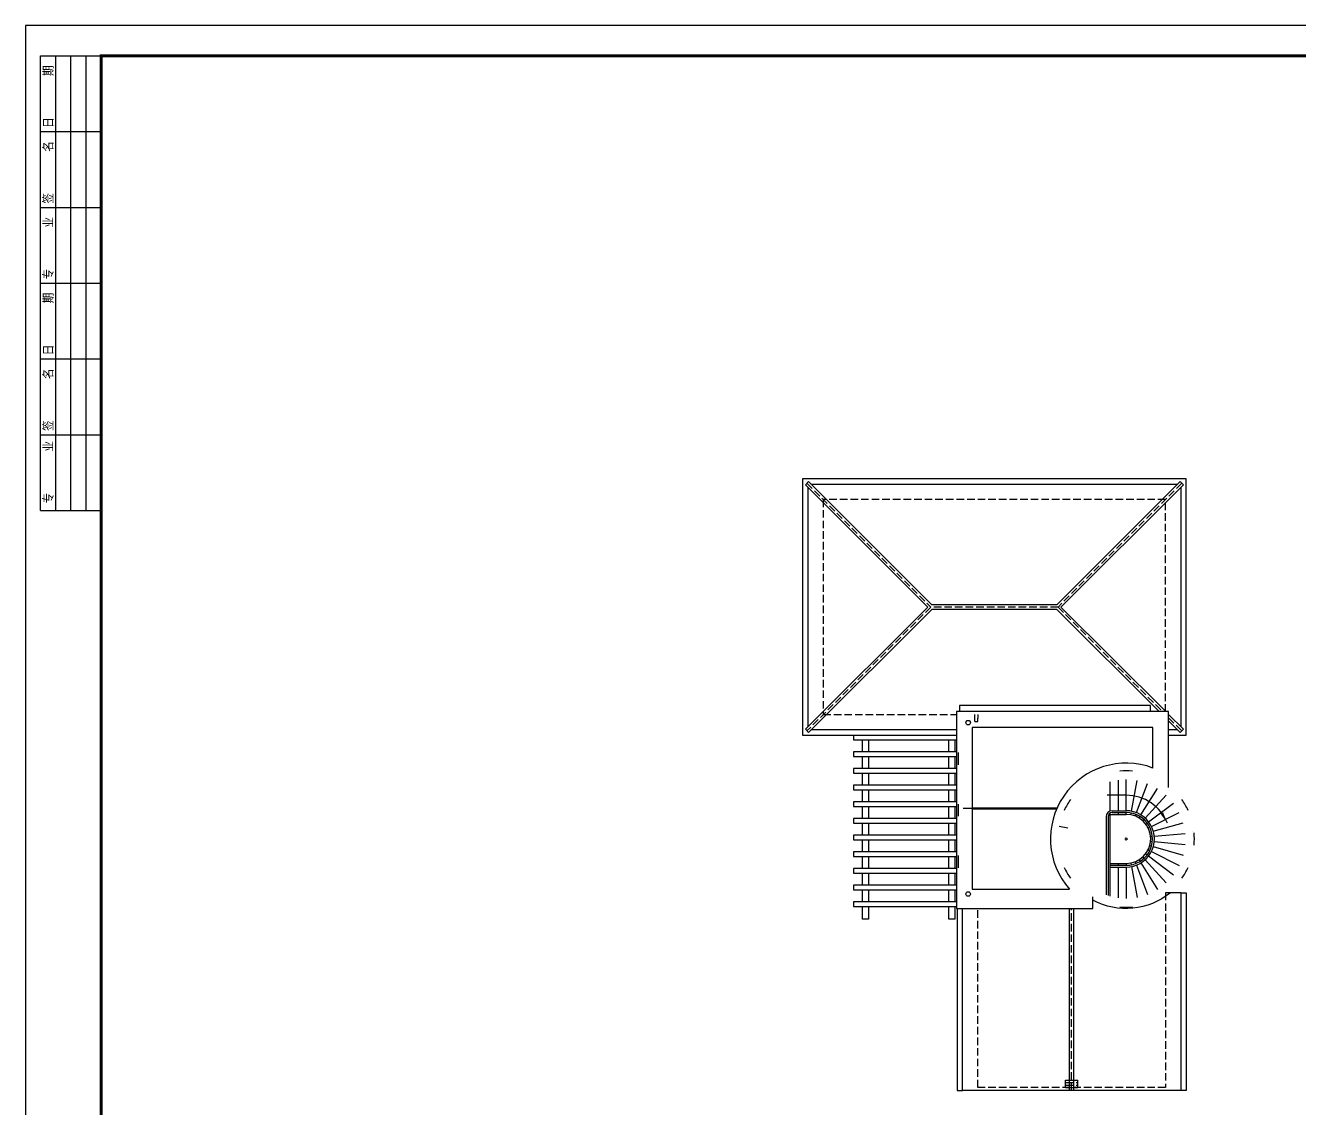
# Model space of a CAD drawing. Extents: x -34815 to 81416, y -425322 to 67478.
# Drawn here: x -2684 to 39366, y -225854 to -190122 of the extents above; entities that cross this region are included whole.
import ezdxf

# ---------------------------------------------------------------- set-up
doc = ezdxf.new("R2010")
doc.units = 0
doc.header["$LTSCALE"] = 1000
doc.header["$MEASUREMENT"] = 0
doc.linetypes.add('DASH', pattern=[0.35, 0.25, -0.1])
for name, color, linetype in [('column', 6, 'Continuous'), ('DIM_SYMB', 3, 'Continuous'), ('PUB_TITLE', 7, 'Continuous'), ('STAIR', 4, 'Continuous'), ('WINDOW', 4, 'Continuous'), ('坯担层', 7, 'Continuous'), ('填充', 5, 'Continuous')]:
    doc.layers.add(name, color=color, linetype=linetype)
doc.layers.add('图纸内框线层', color=2, linetype='Continuous', lineweight=25)
doc.styles.add('HZ', font='txt', dxfattribs={"bigfont": 'hztxt'})

# ---------------------------------------------------------------- blocks, each defined once
blk = doc.blocks.new('$titleblk$00000201')
at = {"layer": '图纸内框线层'}
for p, q in [((-150, 20), (-150, 0)), ((-150, 20), (-75, 20)), ((-125, 20), (-125, 0)), ((-100, 20), (-100, 0)), ((-75, 20), (0, 20)), ((-75, 20), (-75, 0)), ((-50, 20), (-50, 0)), ((-25, 20), (-25, 0)), ((0, 20), (0, 0)), ((-150, 15), (0, 15)), ((-150, 10), (0, 10)), ((-150, 5), (0, 5))]:
    blk.add_line(p, q, dxfattribs=at)
at = {"layer": '图纸内框线层', "style": 'HZ'}
for s, p in [('专    业', (-147.68, 15.65)), ('签    名', (-123.78, 15.65)), ('日    期', (-98.78, 15.65)), ('专    业', (-73.78, 15.65)), ('签    名', (-48.78, 15.65)), ('日    期', (-23.78, 15.65))]:
    blk.add_text(s, height=3.509, dxfattribs=at).set_placement(p)
blk = doc.blocks.new('A1100图框')
at = {"layer": 'PUB_TITLE'}
blk.add_lwpolyline([(-2684, 8078), (81416, 8078), (81416, 67478), (-2684, 67478)], close=True, dxfattribs=at)
at = {"layer": 'PUB_TITLE', "const_width": 100}
blk.add_lwpolyline([(-184, 9078), (80416, 9078), (80416, 66478), (-184, 66478)], close=True, dxfattribs=at)
at = {"layer": 'PUB_TITLE', "xscale": 100, "yscale": 100, "zscale": 100, "rotation": 90}
blk.add_blockref('$titleblk$00000201', (-184, 66478), dxfattribs=at)
blk = doc.blocks.new('HGDS')
at = {"layer": 'STAIR'}
for p, q in [((40314, -102962), (40314, -102537)), ((40314, -102537), (40514, -102537)), ((40514, -102537), (40514, -102962)), ((43164, -102962), (43164, -102537)), ((43164, -102537), (43364, -102537)), ((43364, -102537), (43364, -102962)), ((40314, -103512), (40314, -103112)), ((40514, -103112), (40514, -103512)), ((43164, -103512), (43164, -103112)), ((43364, -103112), (43364, -103512)), ((40314, -104062), (40314, -103662)), ((40514, -103662), (40514, -104062)), ((43164, -104062), (43164, -103662)), ((43364, -103662), (43364, -104062)), ((40314, -104612), (40314, -104212)), ((40514, -104212), (40514, -104612)), ((43164, -104612), (43164, -104212)), ((43364, -104212), (43364, -104612)), ((40314, -105162), (40314, -104762)), ((40514, -104762), (40514, -105162)), ((43164, -105162), (43164, -104762)), ((43364, -104762), (43364, -105162)), ((40314, -105712), (40314, -105312)), ((40514, -105312), (40514, -105712)), ((43164, -105712), (43164, -105312)), ((43364, -105312), (43364, -105712)), ((40314, -106262), (40314, -105862)), ((40514, -105862), (40514, -106262)), ((43164, -106262), (43164, -105862)), ((43364, -105862), (43364, -106262)), ((40314, -106812), (40314, -106412)), ((40514, -106412), (40514, -106812)), ((43164, -106812), (43164, -106412)), ((43364, -106412), (43364, -106812)), ((40314, -107362), (40314, -106962)), ((40514, -106962), (40514, -107362)), ((43164, -107362), (43164, -106962)), ((43364, -106962), (43364, -107362)), ((40314, -107912), (40314, -107512)), ((40514, -107512), (40514, -107912)), ((43164, -107912), (43164, -107512)), ((43364, -107512), (43364, -107912)), ((40314, -108462), (40314, -108062)), ((40514, -108062), (40514, -108462)), ((43164, -108462), (43164, -108062)), ((43364, -108062), (43364, -108462))]:
    blk.add_line(p, q, dxfattribs=at)
for points in [[(40264, -103112), (43664, -103112), (43664, -102962), (40264, -102962)], [(40264, -103662), (43664, -103662), (43664, -103512), (40264, -103512)], [(40264, -104212), (43664, -104212), (43664, -104062), (40264, -104062)], [(40264, -104762), (43664, -104762), (43664, -104612), (40264, -104612)], [(40264, -105312), (43664, -105312), (43664, -105162), (40264, -105162)], [(40264, -105862), (43664, -105862), (43664, -105712), (40264, -105712)], [(40264, -106412), (43664, -106412), (43664, -106262), (40264, -106262)], [(40264, -106962), (43664, -106962), (43664, -106812), (40264, -106812)], [(40264, -107512), (43664, -107512), (43664, -107362), (40264, -107362)], [(40264, -108062), (43664, -108062), (43664, -107912), (40264, -107912)], [(43664, -108607), (43664, -108462), (40264, -108462)]]:
    blk.add_lwpolyline(points, dxfattribs=at)

msp = doc.modelspace()

# ---------------------------------------------------------------- linework, layer by layer
at = {"linetype": 'DASH'}
for p, q in [((23109, -205224), (27195, -209310)), ((35480, -205224), (31395, -209310)), ((27195, -209310), (23109, -213396)), ((31395, -209310), (27195, -209310)), ((31395, -209310), (34845, -212760)), ((35045, -212960), (35480, -213396)), ((31845, -225260), (31845, -219260))]:
    msp.add_line(p, q, dxfattribs=at)
for p, q in [((28654, -213080), (28654, -212980)), ((28654, -213080), (28754, -213080)), ((28754, -213080), (28754, -212980))]:
    msp.add_line(p, q)
for points in [[(34945, -212760), (34945, -205760), (23645, -205760), (23645, -212860), (28045, -212860)], [(34945, -218735), (34945, -225160), (28745, -225160), (28745, -219260)]]:
    msp.add_lwpolyline(points, dxfattribs=at)
msp.add_lwpolyline([(34445, -212760), (34445, -212560), (28145, -212560), (28145, -212760)])
msp.add_lwpolyline([(35107, -218735, -0.306041), (32545, -218980, -0.306041)], format="xyb")
for centre in [(28429, -213122), (28429, -218777)]:
    msp.add_circle(centre, 75)
at = {"layer": 'column'}
for p, q in [((23056, -205277), (23162, -205172)), ((23162, -205172), (27230, -209235)), ((35427, -205172), (31359, -209235)), ((35427, -205172), (35533, -205277)), ((23056, -205277), (27097, -209310)), ((35533, -205277), (31492, -209310)), ((27097, -209310), (23056, -213343)), ((27230, -209385), (23162, -213449)), ((27230, -209385), (23162, -213449)), ((31359, -209235), (27230, -209235)), ((31359, -209385), (27230, -209385)), ((31359, -209385), (34738, -212760)), ((31492, -209310), (34949, -212760)), ((35045, -212856), (35533, -213343)), ((35045, -213066), (35427, -213449)), ((23056, -213343), (23162, -213449)), ((35427, -213449), (35533, -213343)), ((31717, -216605), (31432, -216552)), ((35831, -216711), (35831, -216712)), ((35444, -218735), (35444, -225260)), ((28245, -225260), (28245, -219260)), ((31770, -225260), (31770, -219260)), ((31920, -225260), (31920, -219260))]:
    msp.add_line(p, q, dxfattribs=at)
for points in [[(23145, -213255), (23145, -205365)], [(23250, -205260), (35339, -205260)], [(35445, -205365), (35445, -213255)], [(35045, -215263), (35045, -212760), (35045, -212760), (28045, -212760), (28045, -219260), (32545, -219260), (32545, -218865)], [(28045, -213360), (23250, -213360)], [(35339, -213360), (35045, -213360)], [(35444, -218735), (34945, -218735)], [(35444, -225260), (28245, -225260)]]:
    msp.add_lwpolyline(points, dxfattribs=at)
at = {"layer": 'DIM_SYMB'}
msp.add_line((33645, -215520), (33018, -215520), dxfattribs=at)
msp.add_lwpolyline([(34821, -216109, 0, 0, 0), (34821, -216109, 100, 0, 0), (35003, -216437, 0, 0, 0)], format="xyseb", dxfattribs=at)
msp.add_arc((33645, -216985), 1465, 21.9908, 90, dxfattribs=at)
at = {"layer": 'STAIR', "linetype": 'DASH', "ltscale": 0.1}
for p, q in [((28654, -212980), (28654, -212860)), ((28754, -212860), (28754, -212980))]:
    msp.add_line(p, q, dxfattribs=at)
at = {"layer": 'STAIR'}
for p, q in [((28095, -214110), (28095, -214510)), ((33105, -215076), (33105, -216047)), ((33375, -215019), (33375, -216030)), ((33645, -216030), (33645, -215000)), ((33816, -216046), (34005, -215033)), ((33981, -216093), (34353, -215132)), ((34134, -216169), (34677, -215294)), ((34271, -216273), (34965, -215512)), ((28095, -215810), (28095, -216210)), ((33105, -216150), (33105, -216115)), ((33185, -216030), (33645, -216030)), ((33185, -216090), (33645, -216090)), ((33375, -216090), (33375, -216150)), ((33375, -216115), (33375, -216150)), ((33645, -216150), (33645, -216090)), ((33794, -216164), (33805, -216105)), ((34387, -216399), (35209, -215779)), ((34477, -216545), (35399, -216086)), ((32985, -216230), (32985, -218806)), ((33045, -216230), (33045, -218826)), ((33105, -216150), (33645, -216150)), ((33105, -216150), (33105, -217770)), ((33937, -216205), (33959, -216149)), ((34071, -216271), (34103, -216220)), ((34191, -216361), (34231, -216317)), ((34291, -216472), (34339, -216436)), ((34539, -216705), (35530, -216424)), ((33595, -216960), (33695, -216960)), ((33645, -217010), (33645, -216910)), ((34370, -216599), (34424, -216572)), ((34451, -216885), (34511, -216880)), ((34571, -216874), (35596, -216779)), ((34370, -217321), (34424, -217348)), ((34424, -217182), (34482, -217198)), ((34451, -217035), (34511, -217040)), ((34477, -217374), (35399, -217834)), ((34539, -217214), (35530, -217496)), ((34571, -217046), (35596, -217141)), ((28095, -217510), (28095, -217910)), ((33105, -217770), (33645, -217770)), ((33105, -217770), (33105, -217895)), ((33375, -217770), (33375, -217805)), ((33375, -217770), (33375, -217830)), ((33645, -217770), (33645, -217830)), ((33794, -217756), (33805, -217815)), ((33937, -217715), (33959, -217771)), ((34071, -217649), (34103, -217700)), ((34134, -217751), (34677, -218626)), ((34191, -217559), (34231, -217603)), ((34271, -217647), (34965, -218408)), ((34291, -217448), (34339, -217484)), ((34387, -217520), (35209, -218141)), ((33105, -217830), (33645, -217830)), ((33105, -217873), (33105, -218844)), ((33108, -217890), (33645, -217890)), ((33375, -217890), (33375, -218901)), ((33645, -217890), (33645, -218920)), ((33816, -217874), (34005, -218887)), ((33981, -217827), (34353, -218788))]:
    msp.add_line(p, q, dxfattribs=at)
for centre, radius, start, end in [((33645, -216960), 2250, 84.7913, 95.2087), ((33645, -216960), 2250, 144.7913, 155.2087), ((33645, -216960), 2250, 24.7913, 35.2087), ((33185, -216230), 200, 90, 180), ((33185, -216230), 140, 90, 180), ((33645, -216960), 930, 269.9995, 90.0002), ((33645, -216960), 870, 269.9995, 90.0002), ((33645, -216960), 810, 270, 90), ((33645, -216960), 2250, 354.7913, 5.2087), ((33645, -216960), 2250, 204.7913, 215.2087), ((33645, -216960), 2250, 324.7913, 335.2087), ((33645, -216960), 2250, 264.7913, 275.2087)]:
    msp.add_arc(centre, radius, start, end, dxfattribs=at)
at = {"layer": 'WINDOW', "linetype": 'DASH'}
for p, q in [((31645, -225160), (31645, -224920)), ((32045, -225160), (32045, -224920)), ((31645, -225000), (32045, -225000)), ((31645, -225080), (32045, -225080))]:
    msp.add_line(p, q, dxfattribs=at)
at = {"layer": 'WINDOW'}
for points in [[(35045, -213540), (35625, -213540), (35625, -205080), (22965, -205080), (22965, -213540), (28045, -213540)], [(35444, -218735), (35624, -218735), (35624, -225260), (35444, -225260)], [(28065, -219260), (28065, -219260), (28065, -225260), (28245, -225260)]]:
    msp.add_lwpolyline(points, dxfattribs=at)
at = {"layer": '坯担层'}
for p, q in [((31645, -224920), (32045, -224920)), ((31645, -225160), (32045, -225160))]:
    msp.add_line(p, q, dxfattribs=at)
at = {"layer": '填充'}
for p, q in [((28265, -215950), (28565, -215950)), ((28565, -215935), (31358, -215935)), ((28565, -215965), (31358, -215965))]:
    msp.add_line(p, q, dxfattribs=at)
msp.add_lwpolyline([(34525, -214620), (34525, -213280), (28565, -213280), (28565, -218620), (31775, -218620)], dxfattribs=at)
msp.add_arc((33645, -216960), 2500, 69.3934, 221.6057, dxfattribs=at)

# ---------------------------------------------------------------- block references
msp.add_blockref('A1100图框', (0, -257600))
at = {"layer": 'column', "extrusion": (0, 0, -1), "xscale": -1, "zscale": -1, "rotation": 180}
msp.add_blockref('HGDS', (-68309, -322147), dxfattribs=at)

doc.saveas('drawing.dxf')
